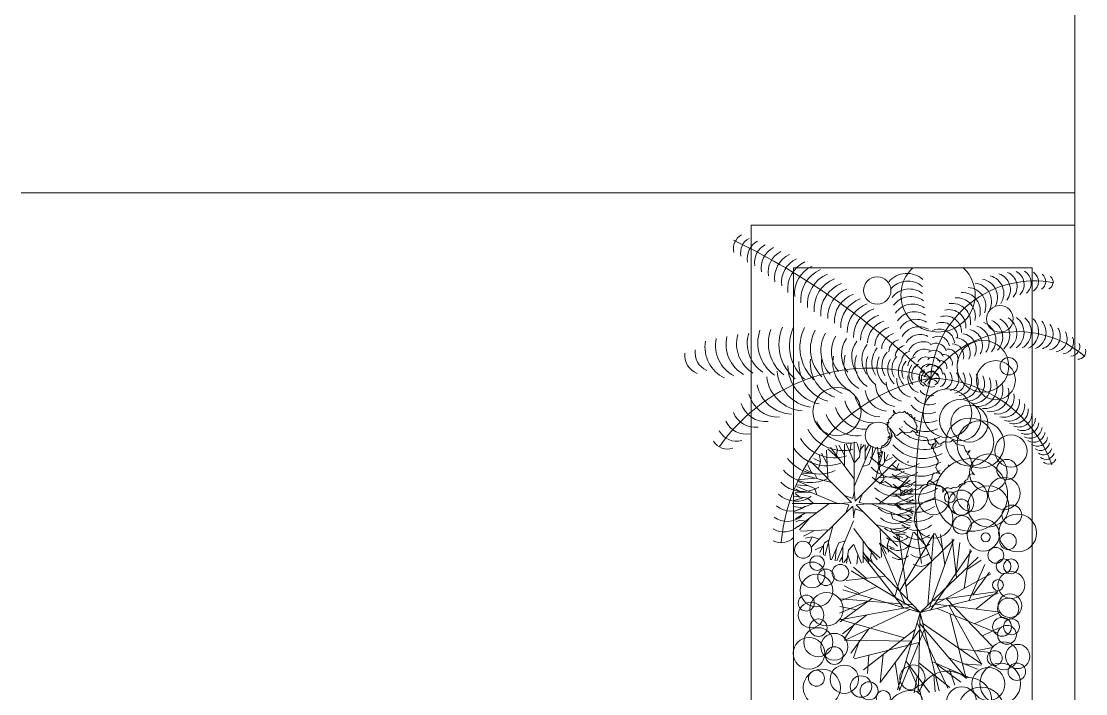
# Model space of a CAD drawing. Header units: millimetres. Extents: x 23218 to 31754, y 14902 to 21214.
# Drawn here: x 26788.2 to 26903.3, y 20298.4 to 20371.1 of the extents above; entities that cross this region are included whole.
import ezdxf

# ---------------------------------------------------------------- set-up
doc = ezdxf.new("R2010")
doc.units = ezdxf.units.MM
for name, color, linetype, lineweight in [('PROIEZIONI', 145, 'Continuous', 13), ('VEGETAZIONE', 94, 'Continuous', 5), ('vetro', 140, 'Continuous', 15), ('Wall', 7, 'Continuous', 20)]:
    doc.layers.add(name, color=color, linetype=linetype, lineweight=lineweight)

msp = doc.modelspace()

# ---------------------------------------------------------------- linework, layer by layer
at = {"layer": 'PROIEZIONI'}
for p, q in [((26867.11, 20130.06), (26867.11, 20349.06)), ((26902.11, 20349.06), (26867.11, 20349.06)), ((26902.11, 20130.06), (26902.11, 20349.06)), ((26871.71, 20134.66), (26871.71, 20344.45)), ((26897.5, 20344.45), (26871.71, 20344.45)), ((26897.5, 20134.66), (26897.5, 20344.45))]:
    msp.add_line(p, q, dxfattribs=at)
at = {"layer": 'VEGETAZIONE'}
for p, q in [((26875.4, 20321.7), (26875.25, 20324.73)), ((26876.68, 20323.71), (26875.4, 20324.86)), ((26878.25, 20321.63), (26875.71, 20325.02)), ((26876.46, 20324.81), (26876.28, 20325.23)), ((26876.33, 20324.22), (26876.46, 20324.81)), ((26877.22, 20324.21), (26876.59, 20325.26)), ((26877.22, 20322.99), (26877.22, 20325.37)), ((26877.92, 20324.19), (26877.4, 20325.4)), ((26877.79, 20324.51), (26877.92, 20325.49)), ((26878.26, 20320.49), (26878.26, 20325.63)), ((26878.27, 20320.81), (26880.09, 20325.15)), ((26878.87, 20324.48), (26878.57, 20325.45)), ((26878.83, 20323.97), (26879.03, 20325.41)), ((26878.94, 20324.82), (26879.33, 20325.31)), ((26879.43, 20323.63), (26879.46, 20325.31)), ((26879.44, 20324.64), (26879.8, 20325.23)), ((26879.88, 20323.17), (26880.65, 20325.05)), ((26880.15, 20323.89), (26880.28, 20325.15)), ((26880.52, 20321.4), (26881.37, 20324.61)), ((26880.98, 20323.17), (26880.79, 20325.05)), ((26877.22, 20319.83), (26873.52, 20323.56)), ((26873.88, 20323.82), (26873.88, 20323.82)), ((26874.63, 20323.48), (26873.88, 20323.82)), ((26874.4, 20322.7), (26874.63, 20323.48)), ((26874.63, 20323.48), (26874.5, 20324.19)), ((26875.3, 20323.31), (26874.73, 20324.41)), ((26878.25, 20323.37), (26877.92, 20324.19)), ((26878.27, 20323.35), (26878.83, 20323.97)), ((26879.11, 20319.96), (26882.84, 20323.66)), ((26881.41, 20323.17), (26881.92, 20324.25)), ((26881.52, 20323.4), (26881.54, 20324.51)), ((26881.6, 20323.53), (26882.41, 20323.94)), ((26873.78, 20322.24), (26872.68, 20322.26)), ((26874.01, 20322.13), (26872.94, 20322.64)), ((26873.65, 20322.32), (26873.25, 20323.13)), ((26879.18, 20322.96), (26879.88, 20323.17)), ((26880.93, 20322.91), (26881.41, 20323.17)), ((26881.98, 20322.78), (26882.76, 20322.55)), ((26882.59, 20321.89), (26883.69, 20322.46)), ((26882.76, 20322.55), (26883.1, 20323.3)), ((26882.76, 20322.55), (26883.47, 20322.68)), ((26883.1, 20323.3), (26883.1, 20323.3)), ((26874.01, 20321.7), (26872.14, 20321.51)), ((26874.01, 20320.6), (26872.14, 20321.37)), ((26875.79, 20321.24), (26872.58, 20322.1)), ((26874.27, 20321.65), (26874.01, 20322.13)), ((26880.91, 20318.94), (26884.3, 20321.48)), ((26880.98, 20321.79), (26884.01, 20321.94)), ((26882.99, 20320.5), (26884.14, 20321.79)), ((26873.56, 20320.15), (26871.88, 20320.18)), ((26872.37, 20319.66), (26871.88, 20320.05)), ((26872.55, 20320.17), (26871.96, 20320.52)), ((26873.29, 20320.87), (26872.04, 20321)), ((26876.37, 20318.99), (26872.04, 20320.81)), ((26874.22, 20319.9), (26874.01, 20320.6)), ((26878.1, 20319.51), (26878.25, 20320.2)), ((26878.26, 20320.46), (26878.36, 20319.21)), ((26878.36, 20319.21), (26879.11, 20319.96)), ((26879.11, 20319.96), (26878.79, 20319.08)), ((26882.27, 20319.96), (26884.65, 20319.96)), ((26883.49, 20319.96), (26884.53, 20320.6)), ((26883.5, 20320.86), (26884.09, 20320.73)), ((26884.09, 20320.73), (26884.51, 20320.91)), ((26876.69, 20318.98), (26871.55, 20318.98)), ((26872.71, 20319.59), (26871.73, 20319.29)), ((26873.21, 20319.55), (26871.78, 20319.75)), ((26875.55, 20318.97), (26872.17, 20316.43)), ((26873.81, 20318.97), (26873, 20318.64)), ((26873.83, 20318.99), (26873.21, 20319.55)), ((26876.73, 20318.98), (26877.97, 20319.08)), ((26877.67, 20318.82), (26876.99, 20318.97)), ((26877.97, 20319.08), (26877.22, 20319.83)), ((26877.22, 20319.83), (26878.1, 20319.51)), ((26877.35, 20317.94), (26877.67, 20318.82)), ((26879.74, 20318.93), (26878.49, 20318.82)), ((26878.49, 20318.82), (26879.24, 20318.07)), ((26878.79, 20319.08), (26879.48, 20318.94)), ((26879.57, 20318.93), (26884.91, 20318.93)), ((26880.09, 20318.92), (26884.42, 20317.1)), ((26882.63, 20318.92), (26883.25, 20318.36)), ((26882.65, 20318.94), (26883.47, 20319.26)), ((26883.47, 20319.26), (26884.68, 20319.78)), ((26883.79, 20319.39), (26884.77, 20319.26)), ((26872.68, 20318.51), (26871.69, 20318.64)), ((26873, 20318.64), (26871.78, 20318.12)), ((26874.19, 20317.94), (26871.82, 20317.94)), ((26872.98, 20317.94), (26871.93, 20317.31)), ((26877.35, 20317.94), (26873.62, 20314.24)), ((26878.1, 20318.69), (26877.35, 20317.94)), ((26878.21, 20317.45), (26878.1, 20318.69)), ((26878.36, 20318.39), (26878.22, 20317.71)), ((26879.24, 20318.07), (26878.36, 20318.39)), ((26879.24, 20318.07), (26882.94, 20314.34)), ((26882.24, 20318.01), (26882.45, 20317.31)), ((26882.91, 20317.75), (26884.59, 20317.72)), ((26883.25, 20318.36), (26884.69, 20318.15)), ((26883.76, 20318.31), (26884.73, 20318.61)), ((26883.92, 20317.74), (26884.51, 20317.38)), ((26884.1, 20318.25), (26884.59, 20317.85)), ((26872.37, 20317.18), (26871.96, 20317)), ((26873.48, 20317.41), (26872.33, 20316.12)), ((26872.97, 20317.05), (26872.37, 20317.18)), ((26875.95, 20316.51), (26875.09, 20313.3)), ((26878.2, 20317.1), (26876.38, 20312.76)), ((26880.68, 20316.67), (26883.89, 20315.81)), ((26882.45, 20317.31), (26884.33, 20316.54)), ((26883.17, 20317.04), (26884.42, 20316.91)), ((26875.49, 20316.12), (26872.45, 20315.97)), ((26873.88, 20316.02), (26872.78, 20315.45)), ((26873.7, 20315.35), (26873, 20315.22)), ((26873.7, 20315.35), (26873.36, 20314.6)), ((26874.48, 20315.12), (26873.7, 20315.35)), ((26878.22, 20316.27), (26880.76, 20312.89)), ((26881.07, 20316.21), (26881.21, 20313.18)), ((26882.19, 20316.25), (26882.45, 20315.78)), ((26882.45, 20316.21), (26884.33, 20316.4)), ((26882.45, 20315.78), (26883.53, 20315.27)), ((26884.19, 20314.27), (26882.52, 20315.39)), ((26882.65, 20308.87), (26884.64, 20315.85)), ((26882.68, 20315.66), (26883.79, 20315.65)), ((26882.81, 20315.58), (26883.22, 20314.77)), ((26884.06, 20308.56), (26883.09, 20315.57)), ((26883.18, 20309.52), (26886.91, 20315.74)), ((26886.06, 20314.34), (26884.74, 20315.85)), ((26886.63, 20312.84), (26885.32, 20315.88)), ((26886.23, 20307.98), (26886.88, 20315.75)), ((26887.89, 20313.92), (26887.01, 20315.72)), ((26888.06, 20312.32), (26887.58, 20315.6)), ((26873.36, 20314.6), (26873.36, 20314.6)), ((26874.86, 20314.37), (26874.05, 20313.97)), ((26875.05, 20314.73), (26874.55, 20313.66)), ((26874.94, 20314.5), (26874.93, 20313.4)), ((26875.53, 20314.99), (26875.05, 20314.73)), ((26875.49, 20314.73), (26875.68, 20312.86)), ((26876.59, 20314.73), (26875.82, 20312.86)), ((26877.29, 20314.94), (26876.59, 20314.73)), ((26877.03, 20314.28), (26877, 20312.6)), ((26878.2, 20314.55), (26877.64, 20313.93)), ((26878.22, 20314.53), (26878.54, 20313.72)), ((26879.24, 20314.91), (26879.24, 20312.54)), ((26879.78, 20314.2), (26881.07, 20313.05)), ((26883.75, 20308.17), (26881, 20314.69)), ((26883.46, 20312.89), (26881, 20314.69)), ((26881.17, 20314.6), (26881.74, 20313.5)), ((26882.06, 20315.2), (26881.83, 20314.42)), ((26881.83, 20314.42), (26881.96, 20313.72)), ((26881.83, 20314.42), (26882.58, 20314.09)), ((26883.86, 20310.01), (26889.07, 20315.06)), ((26886.41, 20307.73), (26889.04, 20315.07)), ((26889.31, 20310.92), (26888.84, 20315.16)), ((26889.3, 20311.45), (26889.68, 20314.74)), ((26876.31, 20314.02), (26876.19, 20312.76)), ((26877.02, 20313.27), (26876.66, 20312.68)), ((26877.53, 20313.09), (26877.13, 20312.6)), ((26877.64, 20313.93), (26877.43, 20312.5)), ((26877.59, 20313.43), (26877.89, 20312.45)), ((26878.54, 20313.72), (26879.06, 20312.51)), ((26878.67, 20313.4), (26878.54, 20312.41)), ((26883.55, 20307.71), (26879.2, 20313.3)), ((26879.24, 20313.7), (26879.88, 20312.65)), ((26885.38, 20307.17), (26879.37, 20313.47)), ((26880.14, 20313.69), (26880.01, 20313.09)), ((26880.01, 20313.09), (26880.19, 20312.68)), ((26882.58, 20314.09), (26882.58, 20314.09)), ((26885.38, 20307.17), (26891.68, 20313.18)), ((26886.52, 20307.45), (26890.96, 20313.85)), ((26890.15, 20309.78), (26890.79, 20314)), ((26879.58, 20310.87), (26878.19, 20312.08)), ((26890.46, 20311.82), (26891.98, 20312.85)), ((26890.66, 20308.45), (26892.37, 20312.36)), ((26881.63, 20311.1), (26877.39, 20310.63)), ((26885.38, 20307.17), (26877.95, 20311.7)), ((26885.38, 20307.17), (26893.02, 20311.35)), ((26891.1, 20309.09), (26892.9, 20311.56)), ((26880.75, 20310), (26876.77, 20308.44)), ((26885.38, 20307.17), (26877.03, 20309.62)), ((26878.82, 20309.24), (26877.17, 20310.05)), ((26879.72, 20308.42), (26876.68, 20307.11)), ((26880.17, 20308.7), (26876.74, 20306.17)), ((26884.58, 20308.02), (26876.81, 20308.66)), ((26885.38, 20307.17), (26893.84, 20309.23)), ((26886.77, 20308.49), (26893.78, 20309.46)), ((26888.22, 20308.69), (26893.27, 20303.48)), ((26891.4, 20307.55), (26893.78, 20309.46)), ((26878.51, 20307.47), (26876.7, 20307.82)), ((26884.39, 20307.78), (26876.71, 20306.39)), ((26884.26, 20307.5), (26877.21, 20304.17)), ((26887.06, 20308.09), (26894.09, 20307.21)), ((26887.24, 20307.62), (26893.8, 20304.96)), ((26888.52, 20307.91), (26892.05, 20301.57)), ((26883.69, 20304.43), (26876.71, 20306.42)), ((26879.59, 20306.91), (26876.99, 20304.86)), ((26885.38, 20307.17), (26882.94, 20298.82)), ((26885.38, 20307.17), (26885.18, 20298.47)), ((26885.38, 20307.17), (26887.44, 20298.71)), ((26888.6, 20307.07), (26890.37, 20300.03)), ((26891.29, 20305.98), (26894.09, 20307.21)), ((26878.29, 20305.97), (26877.16, 20304.31)), ((26879.85, 20305.42), (26877.88, 20302.77)), ((26884.85, 20305.34), (26879.26, 20300.99)), ((26885.34, 20305.26), (26881.07, 20299.61)), ((26885.84, 20305.31), (26883.17, 20298.75)), ((26885.06, 20306.05), (26888.38, 20299)), ((26885.36, 20306), (26890.39, 20300.05)), ((26885.66, 20306.04), (26892.07, 20301.59)), ((26892.13, 20304.66), (26893.94, 20305.54)), ((26884.45, 20304.09), (26877.2, 20304.2)), ((26878.84, 20304.18), (26878.19, 20302.28)), ((26885.28, 20303.95), (26878.25, 20302.19)), ((26889.67, 20303.26), (26892.95, 20302.87)), ((26891.25, 20303), (26893.22, 20303.39)), ((26879.84, 20302.59), (26879.7, 20300.58)), ((26881.39, 20302.65), (26881.06, 20299.61)), ((26882.7, 20301.77), (26883.17, 20298.75)), ((26883.86, 20301.96), (26886.39, 20298.52)), ((26885.26, 20301.74), (26888.59, 20299.08)), ((26886.67, 20301.9), (26890.58, 20300.18)), ((26887.14, 20301.64), (26889.79, 20299.66)), ((26888.51, 20302.28), (26891.58, 20301.06)), ((26889.97, 20301.62), (26891.98, 20301.49)), ((26884.19, 20301.26), (26885.42, 20298.47)), ((26886.87, 20300.45), (26887, 20298.62)), ((26888.56, 20301.07), (26889.16, 20299.33)), ((26885.08, 20300.3), (26884.73, 20298.49))]:
    msp.add_line(p, q, dxfattribs=at)
for points in [[(26882.27, 20326.14), (26882.21, 20326.19), (26881.9, 20326.07), (26882.12, 20326.29), (26882.14, 20326.36), (26882.09, 20326.5), (26881.99, 20326.61), (26881.9, 20326.83), (26881.9, 20327), (26881.81, 20327.15), (26881.86, 20327.29), (26881.87, 20327.49), (26881.95, 20327.57), (26881.94, 20327.62), (26881.79, 20327.74), (26882.03, 20327.74), (26881.96, 20327.87), (26881.98, 20327.95), (26882.03, 20328.07), (26882.03, 20328.12), (26882.11, 20328.12), (26882.34, 20328.35), (26882.36, 20328.46), (26882.51, 20328.54), (26882.57, 20328.64), (26882.53, 20328.84), (26882.47, 20329.05), (26882.57, 20328.9), (26882.73, 20328.7), (26882.85, 20328.68), (26883.09, 20328.85), (26883.25, 20328.84), (26883.5, 20328.82), (26883.59, 20328.85), (26883.69, 20328.94), (26883.86, 20328.82), (26883.88, 20328.71), (26884.02, 20328.66), (26884.44, 20328.57), (26884.5, 20328.43), (26884.55, 20328.24), (26884.66, 20328.14), (26884.87, 20328.26), (26884.69, 20328.01), (26884.82, 20327.95), (26884.83, 20327.8), (26884.93, 20327.71), (26884.95, 20327.48), (26885.06, 20327.32), (26885.05, 20327.15), (26884.97, 20327.08), (26884.94, 20326.93), (26885.04, 20326.77), (26885.17, 20326.59), (26885.02, 20326.67), (26884.87, 20326.65)], [(26886.74, 20324.89), (26886.76, 20325.03), (26887, 20325.16), (26887.11, 20325.33), (26887.04, 20325.65), (26886.94, 20325.98), (26887.11, 20325.74), (26887.36, 20325.42), (26887.55, 20325.38), (26887.94, 20325.65), (26888.19, 20325.64), (26888.59, 20325.6), (26888.74, 20325.66), (26888.89, 20325.8), (26889.17, 20325.61), (26889.21, 20325.43), (26889.43, 20325.35), (26890.1, 20325.2), (26890.19, 20324.99), (26890.28, 20324.68), (26890.45, 20324.53), (26890.79, 20324.71), (26890.49, 20324.31), (26890.7, 20324.21), (26890.73, 20323.98), (26890.87, 20323.82), (26890.92, 20323.47), (26891.09, 20323.21), (26891.08, 20322.93), (26890.95, 20322.83), (26890.9, 20322.58), (26891.05, 20322.33), (26891.27, 20322.05), (26891.02, 20322.16), (26890.71, 20322.12), (26890.59, 20321.84), (26890.56, 20321.61), (26890.34, 20321.48), (26890.17, 20321.28), (26890.21, 20321.04), (26890, 20321.13), (26889.71, 20321.02), (26889.54, 20320.8), (26889.25, 20320.67), (26889.04, 20320.74), (26888.88, 20320.67), (26888.71, 20320.54), (26888.45, 20320.67), (26888.24, 20320.67), (26887.97, 20320.41), (26887.83, 20320.15), (26887.86, 20320.45), (26887.84, 20320.7), (26887.71, 20320.81), (26887.42, 20320.83), (26887.13, 20320.9), (26886.97, 20321.07), (26886.52, 20321.4), (26886.23, 20321.28)]]:
    msp.add_lwpolyline(points, dxfattribs=at)
for points in [[(26886.95, 20325.49), (26886.58, 20324.99), (26886.84, 20324.86), (26886.87, 20324.58), (26887.06, 20324.39), (26887.11, 20323.94), (26887.33, 20323.62), (26887.31, 20323.27), (26887.15, 20323.14), (26887.09, 20322.83), (26887.27, 20322.51), (26887.55, 20322.16), (26887.24, 20322.3), (26886.85, 20322.25), (26886.7, 20321.9), (26886.66, 20321.61), (26886.39, 20321.45), (26886.18, 20321.21), (26886.22, 20320.9), (26885.97, 20321.01), (26885.61, 20320.88), (26885.39, 20320.61), (26885.02, 20320.45), (26884.76, 20320.53), (26884.56, 20320.44), (26884.36, 20320.28), (26884.03, 20320.44), (26883.77, 20320.44), (26883.42, 20320.12), (26883.25, 20319.8), (26883.29, 20320.16), (26883.27, 20320.48), (26883.1, 20320.61), (26882.74, 20320.64), (26882.37, 20320.73), (26882.17, 20320.94), (26881.62, 20321.35), (26881.01, 20321.11), (26881.45, 20321.56), (26881.48, 20321.69), (26881.39, 20321.98), (26881.18, 20322.2), (26881, 20322.63), (26881, 20322.97), (26880.83, 20323.27), (26880.91, 20323.54), (26880.95, 20323.96), (26881.1, 20324.11), (26881.08, 20324.22), (26880.79, 20324.46), (26881.27, 20324.44), (26881.12, 20324.72), (26881.16, 20324.88), (26881.26, 20325.12), (26881.26, 20325.21), (26881.42, 20325.21), (26881.88, 20325.68), (26881.92, 20325.89), (26882.22, 20326.05), (26882.35, 20326.26), (26882.27, 20326.66), (26882.14, 20327.08), (26882.35, 20326.77), (26882.66, 20326.38), (26882.9, 20326.33), (26883.39, 20326.67), (26883.7, 20326.65), (26884.2, 20326.61), (26884.38, 20326.67), (26884.57, 20326.85), (26884.93, 20326.61), (26884.97, 20326.39), (26885.25, 20326.3), (26886.09, 20326.11), (26886.21, 20325.84), (26886.31, 20325.45), (26886.53, 20325.26)], [(26883.46, 20327.26), (26883.44, 20327.21), (26883.41, 20327.26)], [(26884.11, 20323.49), (26884.09, 20323.39), (26884.02, 20323.48)], [(26888.52, 20323.1), (26888.5, 20323.03), (26888.44, 20323.1)]]:
    msp.add_lwpolyline(points, close=True, dxfattribs=at)
for points in [[(26884.06, 20301.35, 0.520567), (26883.49, 20299.29, 0.520567), (26885.11, 20299.22, 0.520567), (26885.82, 20300.56, 0.520567)], [(26885.37, 20298.74, -0.520567), (26890.35, 20300.12, -0.520567), (26893.06, 20297.13, -0.520567), (26891.4, 20295.44, -0.520567)], [(26881.79, 20294.94, 0.520567), (26883.99, 20293.63, 0.520567), (26885.4, 20294.77, 0.520567), (26885.6, 20297.15, 0.520567), (26884.47, 20298.76, 0.520567)]]:
    msp.add_lwpolyline(points, format="xyb", close=True, dxfattribs=at)
for centre, radius in [((26880.76, 20342), 1.48), ((26894.02, 20338.92), 1.44), ((26892.18, 20333.8), 2.8), ((26893.58, 20332.3), 2.11), ((26894.97, 20333.8), 0.94), ((26876.4, 20328.91), 2.6), ((26888.34, 20328.73), 2.63), ((26889.72, 20327.98), 2.23), ((26890.71, 20327.61), 2), ((26890.76, 20325.61), 2.59), ((26880.87, 20326.34), 1.43), ((26891.94, 20325.36), 2.56), ((26895.21, 20324.65), 1.74), ((26890.92, 20319.89), 3.93), ((26892.77, 20322.28), 2.04), ((26894.77, 20322.63), 1.1), ((26891.02, 20319.74), 1.65), ((26894.48, 20320.06), 1.73), ((26886.86, 20319.39), 1.64), ((26888.6, 20319.64), 0.587), ((26889.84, 20319.06), 1.36), ((26892.76, 20318.65), 2.23), ((26886.86, 20317.31), 2.08), ((26889.83, 20318.55), 0.893), ((26895.31, 20317.73), 1.07), ((26889.93, 20316.66), 0.998), ((26895.93, 20315.78), 2.05), ((26892.22, 20315.57), 1.74), ((26892.48, 20315.32), 0.488), ((26894.9, 20314.88), 0.893), ((26872.73, 20313.97), 0.92), ((26893.57, 20313.36), 0.857), ((26874.24, 20312.53), 0.792), ((26873.71, 20311.25), 1.39), ((26875.21, 20310.99), 0.893), ((26876.77, 20311.48), 0.898), ((26894.42, 20312.18), 0.794), ((26895.22, 20312.18), 0.799), ((26874.19, 20309.56), 1.76), ((26893.81, 20310.15), 0.588), ((26895.26, 20310.15), 1.45), ((26873.08, 20308.2), 0.867), ((26875.27, 20307.54), 1.8), ((26894.91, 20307.59), 1.15), ((26895.1, 20307.92), 1.28), ((26873.59, 20306.91), 1.38), ((26874.38, 20305.54), 0.942), ((26894.25, 20305.64), 1.02), ((26895.27, 20305.64), 0.862), ((26874.38, 20303.97), 1.57), ((26894.78, 20304.77), 1.02), ((26873.38, 20302.77), 1.71), ((26876.11, 20303.48), 1.45), ((26894.44, 20302.51), 1.51), ((26876.11, 20302.53), 0.958), ((26893.46, 20302.25), 0.804), ((26895.94, 20302.43), 1.31), ((26894.06, 20299.5), 2.2), ((26895.85, 20300.78), 0.942), ((26874.76, 20299.06), 2.01), ((26874.18, 20300.07), 0.864), ((26877.19, 20299.97), 1.53), ((26892.77, 20299.46), 1.79), ((26879, 20299.18), 1.16), ((26879.87, 20298.71), 0.982), ((26881.41, 20297.97), 0.769), ((26889.88, 20297.53), 1.62), ((26891.99, 20296.61), 2.5)]:
    msp.add_circle(centre, radius, dxfattribs=at)
for centre, radius, start, end in [((26866.97, 20346.48), 1.78, 119.6151, 191.9704), ((26867.75, 20346.07), 1.78, 118.9945, 191.3497), ((26829.69, 20274.05), 81.53, 45.7969, 64.1802), ((26868.83, 20345.47), 2.13, 118.3738, 190.729), ((26869.61, 20345.05), 2.13, 117.7531, 190.1083), ((26870.68, 20344.42), 2.49, 117.1324, 189.4876), ((26871.44, 20343.98), 2.49, 116.5117, 188.867), ((26872.49, 20343.33), 2.84, 115.891, 188.2463), ((26873.24, 20342.86), 2.84, 115.2703, 187.6256), ((26874.27, 20342.18), 3.2, 114.6496, 187.0049), ((26875.01, 20341.7), 3.2, 114.0289, 186.3842), ((26876.03, 20341), 3.55, 113.4082, 185.7635), ((26887.33, 20341.51), 4.01, 132.76, 47.24), ((26876.75, 20340.49), 3.55, 112.7876, 185.1428), ((26877.47, 20339.98), 3.55, 112.1669, 184.5221), ((26883.96, 20341.26), 2.58, 48.4783, 139.1753), ((26884.07, 20340.56), 2.44, 50.0937, 140.7906), ((26897.76, 20331.78), 11.25, 79.334, 176.3334), ((26891.76, 20341.26), 2, 330.1702, 79.431), ((26892.48, 20341.68), 1.96, 326.1286, 75.3894), ((26893.31, 20342.07), 1.84, 322.0869, 71.3477), ((26894.21, 20342.4), 1.67, 318.0452, 67.306), ((26895.09, 20342.65), 1.55, 314.0036, 63.2644), ((26895.94, 20342.82), 1.46, 309.9619, 59.2227), ((26896.93, 20342.94), 1.25, 305.9202, 55.181), ((26897.97, 20342.97), 1, 301.8786, 51.1394), ((26898.93, 20342.91), 0.835, 297.8369, 47.0977), ((26878.18, 20339.46), 3.55, 111.5462, 183.9014), ((26878.61, 20339.14), 3.2, 110.9255, 183.2807), ((26884.21, 20339.82), 2.34, 51.7091, 142.406), ((26890.49, 20340.32), 2, 338.2536, 87.5144), ((26891.11, 20340.81), 2, 334.2119, 83.4727), ((26879.31, 20338.61), 3.2, 110.3048, 182.6601), ((26880, 20338.07), 3.2, 109.6841, 182.0394), ((26884.38, 20339.04), 2.3, 53.3244, 144.0214), ((26889.36, 20339.21), 2, 346.3369, 95.5977), ((26889.9, 20339.79), 2, 342.2952, 91.556), ((26880.7, 20337.52), 3.2, 109.0634, 181.4187), ((26881.38, 20336.96), 3.2, 108.4427, 180.798), ((26884.57, 20338.27), 2.25, 54.9398, 145.6368), ((26884.77, 20337.54), 2.16, 56.5552, 147.2522), ((26888.5, 20338.09), 1.84, 354.4202, 103.681), ((26888.85, 20338.6), 2, 350.3786, 99.6394), ((26881.79, 20336.63), 2.84, 107.822, 180.1773), ((26882.2, 20336.3), 2.49, 107.2014, 179.5566), ((26884.98, 20336.82), 2.06, 58.1706, 148.8676), ((26887.78, 20336.87), 1.67, 2.5036, 111.7644), ((26888.12, 20337.49), 1.75, 358.4619, 107.7227), ((26891.58, 20336.65), 2, 320.6115, 69.8723), ((26892.32, 20336.93), 2, 316.5698, 65.8306), ((26893.08, 20337.16), 2, 312.5281, 61.7889), ((26893.85, 20337.33), 2, 308.4865, 57.7473), ((26894.63, 20337.45), 2, 304.4448, 53.7056), ((26895.42, 20337.51), 2, 300.4031, 49.6639), ((26896.25, 20337.52), 1.96, 296.3615, 45.6223), ((26897.17, 20337.44), 1.84, 292.3198, 41.5806), ((26869.28, 20336.25), 3.74, 164.8343, 238.3495), ((26870.43, 20336.29), 3.74, 162.9176, 236.4329), ((26872.11, 20336.32), 4.27, 161.001, 234.5162), ((26873.25, 20336.27), 4.27, 159.0843, 232.5995), ((26874.93, 20336.17), 4.81, 157.1676, 230.6829), ((26876.07, 20336.02), 4.81, 155.251, 228.7662), ((26877.2, 20335.84), 4.81, 153.3343, 226.8495), ((26877.8, 20335.67), 4.27, 151.4176, 224.9329), ((26878.39, 20335.5), 3.74, 149.501, 223.0162), ((26882.61, 20335.97), 2.13, 106.5807, 178.9359), ((26883.01, 20335.63), 1.78, 105.96, 178.3152), ((26885.25, 20336.02), 2.06, 59.786, 150.483), ((26885.4, 20335.52), 1.73, 61.4014, 152.0983), ((26895.92, 20326.3), 11.25, 49.5669, 146.5663), ((26887.45, 20336.15), 1.67, 6.5452, 115.806), ((26889.79, 20335.67), 1.67, 332.7365, 81.9973), ((26890.39, 20336.05), 1.75, 328.6948, 77.9556), ((26891.01, 20336.38), 1.84, 324.6531, 73.9139), ((26898.11, 20337.29), 1.67, 288.2781, 37.5389), ((26899, 20337.07), 1.55, 284.2365, 33.4973), ((26899.83, 20336.79), 1.46, 280.1948, 29.4556), ((26865.86, 20335.9), 3.74, 170.5843, 244.0995), ((26867, 20336.06), 3.74, 168.6676, 242.1829), ((26868.14, 20336.17), 3.74, 166.751, 240.2662), ((26878.98, 20335.33), 3.2, 147.5843, 221.0995), ((26879.93, 20335.08), 3.04, 145.6676, 219.1829), ((26880.87, 20334.8), 2.88, 143.751, 217.2662), ((26881.76, 20334.51), 2.67, 141.8343, 215.3495), ((26883.42, 20335.29), 1.42, 105.3393, 177.6945), ((26884, 20334.78), 1.31, 104.7186, 177.0738), ((26885.71, 20334.73), 1.73, 63.0167, 153.7137), ((26887.1, 20335.18), 1.13, 14.6286, 123.8894), ((26887.32, 20335.8), 1.25, 10.5869, 119.8477), ((26888.86, 20334.98), 1.25, 340.8198, 90.0806), ((26889.14, 20335.22), 1.67, 336.7781, 86.0389), ((26900.74, 20336.4), 1.25, 276.1531, 25.4139), ((26901.66, 20335.91), 1, 272.1115, 21.3723), ((26862.08, 20335.01), 2.14, 174.4176, 247.9329), ((26863.19, 20335.3), 2.14, 172.501, 246.0162), ((26879.27, 20334.16), 3.33, 167.2647, 244.6596), ((26880.27, 20334.12), 3.12, 163.9011, 241.296), ((26881.18, 20334.02), 2.84, 160.5374, 237.9324), ((26882.63, 20334.2), 2.46, 139.9176, 213.4329), ((26883.4, 20333.9), 2.14, 138.001, 211.5162), ((26884.58, 20334.26), 1.21, 104.0979, 176.4532), ((26885.88, 20334.25), 1.41, 64.6321, 155.3291), ((26886.92, 20334.54), 1, 18.6702, 127.931), ((26887.88, 20334.08), 1, 348.9031, 98.1639), ((26888.36, 20334.54), 1.13, 344.8615, 94.1223), ((26902.46, 20335.39), 0.835, 268.0698, 17.3306), ((26875.34, 20333.89), 4.25, 180.7193, 258.1142), ((26876.53, 20334.13), 4.25, 177.3556, 254.7505), ((26877.41, 20334.16), 3.9, 173.992, 251.3869), ((26878.28, 20334.15), 3.55, 170.6284, 248.0233), ((26882.09, 20333.88), 2.55, 157.1738, 234.5687), ((26883.2, 20333.72), 2.48, 153.8102, 231.2051), ((26884.01, 20333.5), 2.13, 150.4465, 227.8415), ((26884.21, 20333.56), 1.87, 136.0843, 209.5995), ((26885.02, 20333.24), 1.99, 147.0829, 224.4778), ((26885.01, 20333.21), 1.6, 134.1676, 207.6829), ((26885.13, 20333.77), 1.07, 103.4772, 175.8325), ((26885.88, 20332.95), 1.7, 143.7193, 221.1142), ((26885.76, 20332.86), 1.28, 132.251, 205.7662), ((26885.33, 20333.62), 0.426, 102.8565, 175.2118), ((26886, 20333.88), 0.938, 66.2475, 156.9445), ((26886.35, 20333.11), 0.938, 67.8629, 158.5599), ((26886.65, 20333.15), 0.835, 26.7536, 136.0144), ((26886.78, 20333.93), 0.835, 22.7119, 131.9727), ((26886.96, 20333.01), 0.835, 356.9865, 106.2473), ((26887.46, 20333.63), 0.835, 352.9448, 102.2056), ((26879.99, 20313.73), 19.88, 70.7737, 144.979), ((26873.01, 20333.2), 4.25, 187.4465, 264.8415), ((26874.17, 20333.58), 4.25, 184.0829, 261.4778), ((26885.74, 20332.56), 1.7, 173.4864, 250.8813), ((26886.18, 20332.54), 0.945, 170.1227, 247.5176), ((26886.25, 20332.71), 0.945, 140.3556, 217.7505), ((26886.59, 20332.45), 1.07, 130.3343, 203.8495), ((26885.92, 20333.07), 0.355, 102.2358, 174.5911), ((26886.72, 20332.35), 0.938, 69.4783, 160.1753), ((26886.58, 20332.37), 0.835, 30.7952, 140.056), ((26886.62, 20332.28), 0.938, 39.7112, 130.4082), ((26886.7, 20332.49), 0.756, 292.6963, 46.0431), ((26887.25, 20332.46), 0.915, 289.8392, 43.186), ((26887.73, 20332.43), 1.13, 286.982, 40.3288), ((26888.34, 20332.36), 1.23, 284.1249, 37.4717), ((26888.85, 20332.29), 1.42, 281.2677, 34.6145), ((26889.39, 20332.19), 1.57, 278.4106, 31.7574), ((26889.87, 20332.09), 1.8, 275.5535, 28.9003), ((26890.45, 20331.94), 1.91, 272.6963, 26.0431), ((26871.61, 20332.53), 3.9, 190.8102, 268.2051), ((26890.17, 20312.96), 19.88, 100.5408, 174.7461), ((26883.03, 20331.9), 2.48, 183.5773, 260.9722), ((26883.85, 20332.11), 2.13, 180.2136, 257.6086), ((26884.85, 20332.39), 1.99, 176.85, 254.2449), ((26932.04, 20320.18), 47.14, 164.8546, 189.4139), ((26886.62, 20332.59), 1.03, 211.1017, 289.8411), ((26886.57, 20331.58), 0.835, 34.8369, 144.0977), ((26887.11, 20331.59), 0.938, 71.0937, 161.7906), ((26886.33, 20318.35), 14.15, 19.8929, 89.1654), ((26891.03, 20331.76), 2.01, 269.8392, 23.186), ((26891.59, 20331.56), 2.12, 266.982, 20.3288), ((26892.34, 20331.23), 2.01, 264.1249, 17.4717), ((26892.95, 20330.93), 2.04, 261.2677, 14.6145), ((26870.1, 20331.61), 3.32, 194.1738, 271.5687), ((26881.14, 20331.16), 2.84, 190.3045, 267.6995), ((26881.99, 20331.49), 2.55, 186.9409, 264.3358), ((26886.37, 20331.52), 1.89, 213.4827, 292.2221), ((26886.43, 20331.84), 1.24, 212.2922, 291.0316), ((26893.76, 20330.44), 1.8, 258.4106, 11.7574), ((26868.73, 20330.65), 2.84, 197.5374, 274.9324), ((26879.41, 20330.33), 3.33, 197.0318, 274.4267), ((26880.29, 20330.79), 3.12, 193.6682, 271.0631), ((26886.22, 20330.86), 2.19, 214.6732, 293.4125), ((26894.44, 20329.99), 1.69, 255.5535, 8.9003), ((26895.01, 20329.57), 1.69, 252.6963, 6.0431), ((26895.57, 20329.1), 1.52, 250.4236, 3.7704), ((26867.53, 20329.69), 2.48, 200.9011, 278.296), ((26878.55, 20329.83), 3.55, 200.3954, 277.7904), ((26886.12, 20330.36), 2.65, 215.8637, 294.603), ((26896.06, 20328.65), 1.42, 248.1509, 1.4977), ((26896.49, 20328.22), 1.37, 245.8781, 359.2249), ((26865.56, 20327.82), 2.13, 207.6284, 285.0233), ((26866.58, 20328.87), 2.41, 204.2647, 281.6596), ((26877.04, 20328.94), 4.25, 207.1227, 284.5176), ((26877.79, 20329.4), 3.9, 203.7591, 281.154), ((26885.9, 20329.31), 3.54, 218.2446, 296.984), ((26885.98, 20329.7), 2.96, 217.0541, 295.7935), ((26896.9, 20327.77), 1.32, 243.6054, 356.9522), ((26897.3, 20327.31), 1.28, 241.3327, 354.6795), ((26864.56, 20326.62), 1.77, 210.992, 288.3869), ((26876.13, 20328.15), 4.25, 210.4864, 287.8813), ((26885.82, 20328.97), 4.17, 219.4351, 298.1744), ((26897.67, 20326.82), 1.23, 239.06, 352.4067), ((26898.05, 20326.29), 1.13, 236.7872, 350.134), ((26875.26, 20327.3), 4.25, 213.85, 291.2449), ((26885.67, 20328.1), 4.27, 220.6256, 299.3649), ((26898.42, 20325.7), 0.998, 234.5145, 347.8613), ((26898.74, 20325.13), 0.907, 232.2418, 345.5886), ((26874.45, 20326.4), 4.25, 217.2136, 294.6086), ((26883.08, 20326.83), 4.17, 223.0065, 301.7459), ((26885.5, 20327.04), 4.17, 221.816, 300.5554), ((26898.99, 20324.65), 0.923, 229.969, 343.3158), ((26899.28, 20324.04), 0.817, 227.6963, 341.0431), ((26873.56, 20325.12), 3.9, 220.5773, 297.9722), ((26882.95, 20325.69), 4, 224.197, 302.9363), ((26885.37, 20326.08), 4.17, 223.0065, 301.7459), ((26872.71, 20323.57), 3.32, 223.9409, 301.3358), ((26882.85, 20324.5), 3.78, 225.3875, 304.1268), ((26885.24, 20324.94), 4, 224.197, 302.9363), ((26872, 20322.05), 2.84, 227.3045, 304.6995), ((26877.82, 20320.29), 0.442, 347.9659, 0), ((26878.7, 20320.49), 0.442, 180, 184.6649), ((26882.76, 20323.07), 3.33, 226.5779, 305.3173), ((26885.14, 20323.75), 3.78, 225.3875, 304.1268), ((26876.69, 20319.42), 0.442, 270, 274.6649), ((26876.9, 20318.54), 0.442, 77.9659, 90), ((26879.57, 20319.37), 0.442, 257.9659, 270), ((26879.77, 20318.49), 0.442, 90, 94.6649), ((26882.73, 20321.98), 3.22, 227.7684, 306.5078), ((26885.06, 20322.32), 3.33, 226.5779, 305.3173), ((26885.02, 20321.23), 3.22, 227.7684, 306.5078), ((26871.01, 20319.44), 2.41, 234.0318, 311.4267), ((26871.44, 20320.62), 2.48, 230.6682, 308.0631), ((26878.65, 20317.62), 0.442, 167.9659, 180), ((26882.72, 20320.65), 2.87, 228.9589, 307.6983), ((26885.01, 20319.9), 2.87, 228.9589, 307.6983), ((26870.65, 20318.02), 2.13, 237.3954, 314.7904), ((26877.76, 20317.41), 0.442, 0, 4.6649), ((26882.74, 20319.35), 2.54, 230.1494, 308.8887), ((26885.03, 20318.6), 2.54, 230.1494, 308.8887), ((26882.8, 20317.86), 2.02, 231.3398, 310.0792), ((26885.09, 20317.1), 2.02, 231.3398, 310.0792), ((26870.38, 20316.48), 1.77, 240.7591, 318.154), ((26882.89, 20316.71), 1.85, 232.5303, 311.2697), ((26883.01, 20315.43), 1.54, 233.7208, 312.4602), ((26885.18, 20315.96), 1.85, 232.5303, 311.2697), ((26883.16, 20314.32), 1.4, 234.9113, 313.6506), ((26885.3, 20314.68), 1.54, 233.7208, 312.4602), ((26885.45, 20313.57), 1.4, 234.9113, 313.6506)]:
    msp.add_arc(centre, radius, start, end, dxfattribs=at)
at = {"layer": 'vetro'}
msp.add_line((26902.11, 20352.56), (26788.19, 20352.56), dxfattribs=at)
at = {"layer": 'Wall'}
msp.add_line((26902.11, 20130.34), (26902.11, 20436.34), dxfattribs=at)

doc.saveas('drawing.dxf')
